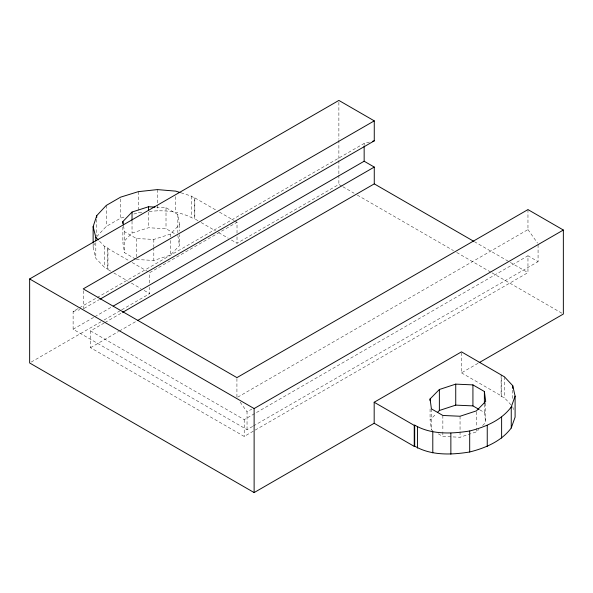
<?xml version="1.0" encoding="UTF-8"?>
<svg xmlns="http://www.w3.org/2000/svg" width="593" height="593" viewBox="0 0 593 593"><rect width="100%" height="100%" fill="white"/><g stroke="black" fill="none" stroke-linecap="round" stroke-linejoin="round"><path stroke-width="0.44" stroke-dasharray="2.96 2.22" d="M99.535 241.195L104.501 246.391L107.963 248.037L107.963 269.044L104.501 267.391L95.814 258.303L93.131 247.674L94.517 243.441M96.733 236.659L106.236 226.452L120.601 218.157L125.909 216.512M135.53 259.045L124.493 252.67L122.855 242.567L132.031 233.049L148.517 227.756L166.01 228.698L175.476 234.161M123.537 225.77L124.493 231.663L136.323 238.497L153.817 239.439L170.302 234.146L179.479 224.628L177.841 214.525L166.01 207.698L156.804 207.202M136.323 259.497L153.817 260.446L170.302 255.146L179.479 245.628L179.479 234.672M432.934 430.748L431.407 429.866L430.081 419.94L436.27 413.64M438.279 433.831L442.86 436.478L460.049 437.241L476.416 431.882L478.892 429.362M482.613 425.581L485.704 422.431L485.704 401.424M110.698 271.142L107.511 269.304L107.511 248.297L107.963 248.037M198.01 220.729L194.823 218.891L194.378 219.151L194.378 198.151L194.823 197.892L216.312 210.3M107.511 269.304L107.963 269.044M252.648 426.426L247.036 429.666L73.117 329.256L73.117 311.444L78.728 308.204M79.536 307.745L96.37 298.02M97.17 297.56L364.154 143.417L370.054 141.927M84.028 308.419L99.268 299.628M237.015 233.205L237.015 222.249L149.703 272.654L149.703 283.617M73.117 329.256L93.961 317.225M94.769 316.758L111.603 307.041M31.251 362.049L100.884 321.843M104.079 319.998L120.89 310.295M121.691 309.835L149.703 293.661L149.703 287.271M231.44 240.039L237.015 243.256L338.877 184.445L342.079 186.291M538.073 244.724L538.073 261.639L527.963 255.805L527.963 272.61L244.205 436.433L90.507 347.698L90.507 330.894L104.131 323.029M104.931 322.562L121.765 312.845M90.507 347.698L118.563 331.502M119.363 331.035L136.998 320.857M237.726 397.154L527.963 229.595L527.963 209.596M247.036 429.666L247.036 411.861L251.847 409.081M90.507 330.894L244.205 419.629L527.963 255.805M253.448 425.967L538.073 261.639M461.487 352.761L461.487 372.856L478.329 363.131M501.1 375.236L501.1 396.243L501.545 395.983L501.545 374.976M133.87 214.043L138.288 212.672L142.831 212.175M73.117 311.444L79.862 309.739M149.191 211.479C164.409 209.648 180.998 211.427 194.378 219.151M181.021 192.807L191.509 196.15L194.378 198.151M501.1 396.243L504.458 397.836L512.159 406.064M474.326 241.64L509.55 261.98M510.351 262.44L527.963 272.61M342.88 186.758L354.103 193.236M357.312 195.09L453.519 250.631M456.721 252.485L491.197 272.387M491.997 272.847L563.35 314.045M219.499 212.138L233.827 220.411M234.62 220.87L237.015 222.249M201.19 222.568L215.518 230.84M218.706 232.678L228.253 238.193M461.487 372.856L501.545 395.983M479.796 409.859L484.377 412.506L485.704 422.431M107.511 248.297L129.007 260.705M132.187 262.543L148.109 271.735M113.878 272.98L128.207 281.252M131.394 283.091L140.949 288.606M144.129 290.444L149.703 293.661M527.963 229.595L537.54 243.078M240.121 402.113L247.036 411.861M512.752 406.694L513.731 411.045M177.841 235.525L179.479 245.628M512.752 390.261L512.752 399.393M504.458 376.829L504.458 397.836M484.377 404.285L484.377 412.506M476.416 411.787L476.416 427.316M476.416 428.228L476.416 431.882M460.049 416.242L460.049 430.852M460.049 431.763L460.049 437.241M442.86 415.471L442.86 430.992M442.86 431.912L442.86 436.478M431.407 408.859L431.407 429.866M430.081 408.985L430.081 419.94M364.154 143.417L364.154 145.203M338.877 102.278L338.877 139.207M338.877 140.126L338.877 159.517M338.877 160.436L338.877 174.29M338.877 175.209L338.877 184.445M244.205 419.629L244.205 436.433M237.015 236.859L237.015 243.256M236.926 378.534L236.926 397.621M194.823 197.892L194.823 218.891M191.509 196.15L191.509 217.157M179.479 224.628L179.479 231.018M177.841 214.525L177.841 232.79M175.773 196.617L175.773 212.138M170.302 234.146L170.302 236.881M170.302 240.536L170.302 255.146M166.01 207.698L166.01 228.698M157.367 189.59L157.367 204.2M157.367 205.111L157.367 210.589M153.817 239.439L153.817 246.747M153.817 247.659L153.817 260.446M148.517 212.227L148.517 227.756M138.288 191.665L138.288 212.672M136.323 238.497L136.323 256.762M132.031 221.182L132.031 233.049M124.493 231.663L124.493 252.67M122.855 227.045L122.855 242.567M120.601 198.981L120.601 218.157M106.236 205.452L106.236 226.452M104.501 246.391L104.501 267.391M96.733 219.314L96.733 235.747M95.814 242.782L95.814 258.303M93.131 244.027L93.131 247.674M83.228 290.703L83.228 308.886"/><path stroke-width="0.89" d="M93.131 243.108L93.131 226.674L96.733 215.659L106.236 205.452L120.601 197.15L138.288 191.665L157.367 189.59L175.773 191.139L180.146 192.532M374.176 402.254L414.24 425.389L414.685 425.129L414.685 446.129C431.118 455.713 451.458 454.957 469.693 451.992C485.43 448.011 501.248 441.377 511.248 427.998L511.248 406.998L515.102 396.124L512.752 385.695L504.458 376.829L461.487 351.849L374.176 402.254L374.176 423.261L254.123 492.575L29.65 362.975L29.65 278.955L338.877 100.425L374.265 120.861L374.265 140.86L100.069 299.161M511.248 427.998L515.102 417.124L515.102 396.124M414.685 425.129C431.118 434.706 451.458 433.95 469.693 430.985C485.43 427.012 501.248 420.37 511.248 406.998M122.855 223.391L122.855 221.567L132.031 212.049L148.517 206.749L154.966 207.098M430.081 398.941L439.369 389.49L455.735 384.123L472.925 384.894L484.377 391.499L485.704 401.424L476.416 410.875L460.049 416.242L442.86 415.471L431.407 408.859L430.081 398.941L430.081 400.764M437.515 412.38L439.369 410.489L455.735 405.123L472.925 405.894L479.033 409.422M374.265 120.861L83.228 288.887L236.926 377.622L527.963 209.596L563.35 230.025L563.35 314.045L479.137 362.664M113.204 306.114L364.154 161.229L374.265 167.07L374.265 183.874L137.798 320.39M122.566 312.385L374.265 167.07M29.65 278.955L254.123 408.555L563.35 230.025M374.176 423.261L414.24 446.388L414.685 446.129M372.582 141.282L374.265 140.86M374.265 183.874L473.525 241.181M93.131 226.674L95.814 237.304L98.297 239.898M122.855 221.567L123.403 224.932M512.752 385.695L512.752 388.43M501.619 417.131L501.619 438.131M487.246 425.426L487.246 446.433M484.377 391.499L484.377 403.373M472.925 384.894L472.925 405.894M469.693 430.985L469.693 451.992M455.735 384.123L455.735 405.123M450.865 433.209L450.865 454.216M439.369 389.49L439.369 410.489M432.794 431.852L432.794 452.859M417.442 427.064L417.442 448.071M414.24 425.389L414.24 446.388M364.154 146.093L364.154 161.229M254.123 408.555L254.123 492.575M148.517 206.749L148.517 210.404M132.031 212.049L132.031 220.27M96.733 215.659L96.733 217.483M95.814 237.304L95.814 240.951"/></g></svg>
